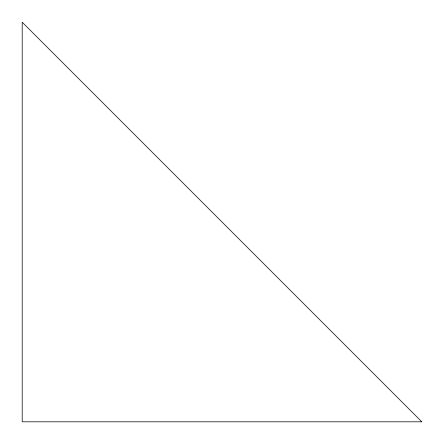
<?xml version="1.0" encoding="UTF-8"?>
<svg xmlns="http://www.w3.org/2000/svg" width="444" height="444" viewBox="0 0 444 444"><rect width="100%" height="100%" fill="white"/><g stroke="black" fill="none" stroke-linecap="round" stroke-linejoin="round"><path stroke-width="0.67" d="M421.8 421.8L22.2 421.8L22.2 22.2L421.8 421.8"/></g></svg>
